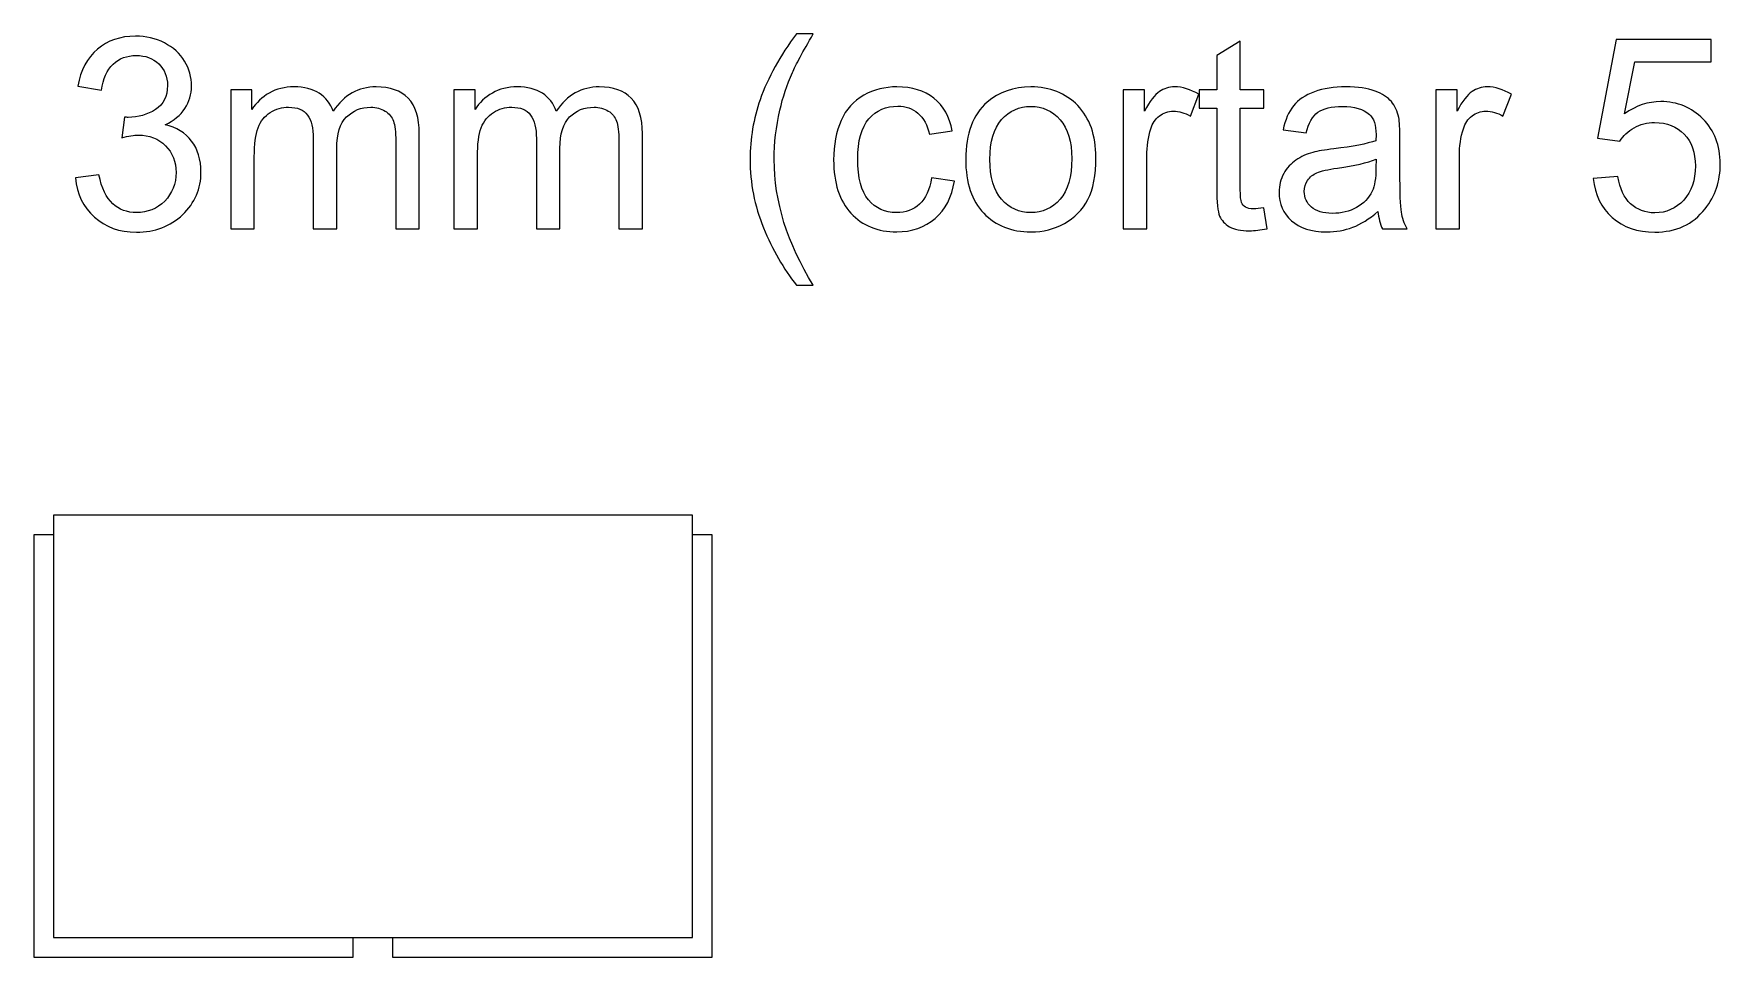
# Model space of a CAD drawing. Header units: millimetres. Extents: x -905 to 1142, y -1989 to -1170.
# Drawn here: x 291.8 to 719.4, y -1526.7 to -1292.7 of the extents above; entities that cross this region are included whole.
import ezdxf

# ---------------------------------------------------------------- set-up
doc = ezdxf.new("R2010")
doc.units = ezdxf.units.MM
doc.header["$MEASUREMENT"] = 0
doc.layers.add('Camada 1', color=7, linetype='Continuous')

msp = doc.modelspace()

# ---------------------------------------------------------------- linework, layer by layer
at = {"layer": 'Camada 1', "color": 250}
for points, knots in [([(302.3216, -1329.281), (302.3216, -1329.281), (308.2982, -1328.466), (308.2982, -1328.466), (308.2982, -1328.466), (308.9887, -1331.8618), (310.1432, -1334.3067), (311.7845, -1335.8009), (311.7845, -1335.8009), (313.4258, -1337.295), (315.4406, -1338.0421), (317.829, -1338.0421), (317.829, -1338.0421), (320.6588, -1338.0421), (323.0471, -1337.0686), (324.9714, -1335.1217), (324.9714, -1335.1217), (326.8957, -1333.1748), (327.8578, -1330.7638), (327.8578, -1327.8887), (327.8578, -1327.8887), (327.8578, -1325.1495), (326.9636, -1322.8856), (325.1638, -1321.0972), (325.1638, -1321.0972), (323.3754, -1319.3201), (321.1002, -1318.4259), (318.327, -1318.4259), (318.327, -1318.4259), (317.1951, -1318.4259), (315.7915, -1318.6522), (314.1049, -1319.0937), (314.1049, -1319.0937), (314.1049, -1319.0937), (314.7728, -1313.8642), (314.7728, -1313.8642), (314.7728, -1313.8642), (315.169, -1313.9095), (315.4972, -1313.9321), (315.7349, -1313.9321), (315.7349, -1313.9321), (318.2931, -1313.9321), (320.5795, -1313.2643), (322.6283, -1311.94), (322.6283, -1311.94), (324.6658, -1310.6156), (325.6845, -1308.5781), (325.6845, -1305.8276), (325.6845, -1305.8276), (325.6845, -1303.643), (324.9374, -1301.8319), (323.4546, -1300.3944), (323.4546, -1300.3944), (321.9718, -1298.9568), (320.0589, -1298.2437), (317.7158, -1298.2437), (317.7158, -1298.2437), (315.384, -1298.2437), (313.4484, -1298.9794), (311.8977, -1300.4509), (311.8977, -1300.4509), (310.347, -1301.9224), (309.3509, -1304.1297), (308.9094, -1307.0727), (308.9094, -1307.0727), (308.9094, -1307.0727), (302.9329, -1305.986), (302.9329, -1305.986), (302.9329, -1305.986), (303.6686, -1301.979), (305.3212, -1298.8663), (307.9133, -1296.659), (307.9133, -1296.659), (310.4941, -1294.4518), (313.7201, -1293.3538), (317.5686, -1293.3538), (317.5686, -1293.3538), (320.2173, -1293.3538), (322.6623, -1293.9198), (324.8922, -1295.063), (324.8922, -1295.063), (327.1334, -1296.1949), (328.8426, -1297.7457), (330.0198, -1299.7039), (330.0198, -1299.7039), (331.2083, -1301.6734), (331.7969, -1303.7562), (331.7969, -1305.9634), (331.7969, -1305.9634), (331.7969, -1308.0575), (331.2309, -1309.9591), (330.1103, -1311.6796), (330.1103, -1311.6796), (328.9784, -1313.4001), (327.3032, -1314.7698), (325.0959, -1315.7885), (325.0959, -1315.7885), (327.971, -1316.445), (330.2009, -1317.8259), (331.7969, -1319.92), (331.7969, -1319.92), (333.3816, -1322.0027), (334.1739, -1324.6288), (334.1739, -1327.7642), (334.1739, -1327.7642), (334.1739, -1332.0089), (332.6232, -1335.6198), (329.533, -1338.5741), (329.533, -1338.5741), (326.4316, -1341.5284), (322.5151, -1342.9999), (317.7837, -1342.9999), (317.7837, -1342.9999), (313.5163, -1342.9999), (309.9734, -1341.7208), (307.1549, -1339.174), (307.1549, -1339.174), (304.3251, -1336.6272), (302.7178, -1333.3333), (302.3216, -1329.281)], [0, 0, 0, 0, 0.03225806, 0.03225806, 0.03225806, 0.03225806, 0.06451613, 0.06451613, 0.06451613, 0.06451613, 0.09677419, 0.09677419, 0.09677419, 0.09677419, 0.12903226, 0.12903226, 0.12903226, 0.12903226, 0.16129032, 0.16129032, 0.16129032, 0.16129032, 0.19354839, 0.19354839, 0.19354839, 0.19354839, 0.22580645, 0.22580645, 0.22580645, 0.22580645, 0.25806452, 0.25806452, 0.25806452, 0.25806452, 0.29032258, 0.29032258, 0.29032258, 0.29032258, 0.32258065, 0.32258065, 0.32258065, 0.32258065, 0.35483871, 0.35483871, 0.35483871, 0.35483871, 0.38709677, 0.38709677, 0.38709677, 0.38709677, 0.41935484, 0.41935484, 0.41935484, 0.41935484, 0.4516129, 0.4516129, 0.4516129, 0.4516129, 0.48387097, 0.48387097, 0.48387097, 0.48387097, 0.51612903, 0.51612903, 0.51612903, 0.51612903, 0.5483871, 0.5483871, 0.5483871, 0.5483871, 0.58064516, 0.58064516, 0.58064516, 0.58064516, 0.61290323, 0.61290323, 0.61290323, 0.61290323, 0.64516129, 0.64516129, 0.64516129, 0.64516129, 0.67741935, 0.67741935, 0.67741935, 0.67741935, 0.70967742, 0.70967742, 0.70967742, 0.70967742, 0.74193548, 0.74193548, 0.74193548, 0.74193548, 0.77419355, 0.77419355, 0.77419355, 0.77419355, 0.80645161, 0.80645161, 0.80645161, 0.80645161, 0.83870968, 0.83870968, 0.83870968, 0.83870968, 0.87096774, 0.87096774, 0.87096774, 0.87096774, 0.90322581, 0.90322581, 0.90322581, 0.90322581, 0.93548387, 0.93548387, 0.93548387, 0.93548387, 1, 1, 1, 1]), ([(485.1495, -1356.4471), (481.8669, -1352.293), (479.0824, -1347.437), (476.8072, -1341.868), (476.8072, -1341.868), (474.5321, -1336.2989), (473.4001, -1330.5261), (473.4001, -1324.5609), (473.4001, -1324.5609), (473.4001, -1319.2974), (474.2491, -1314.2604), (475.947, -1309.4497), (475.947, -1309.4497), (477.9391, -1303.858), (481.0066, -1298.289), (485.1495, -1292.7426), (485.1495, -1292.7426), (485.1495, -1292.7426), (489.4281, -1292.7426), (489.4281, -1292.7426), (489.4281, -1292.7426), (486.7568, -1297.3382), (484.9797, -1300.6207), (484.1194, -1302.5903), (484.1194, -1302.5903), (482.7724, -1305.6351), (481.7084, -1308.8158), (480.9387, -1312.1324), (480.9387, -1312.1324), (479.9879, -1316.2639), (479.5125, -1320.418), (479.5125, -1324.5948), (479.5125, -1324.5948), (479.5125, -1335.2236), (482.8177, -1345.841), (489.4281, -1356.4471), (489.4281, -1356.4471), (489.4281, -1356.4471), (485.1495, -1356.4471), (485.1495, -1356.4471)], [0, 0, 0, 0, 0.09090909, 0.09090909, 0.09090909, 0.09090909, 0.18181818, 0.18181818, 0.18181818, 0.18181818, 0.27272727, 0.27272727, 0.27272727, 0.27272727, 0.36363636, 0.36363636, 0.36363636, 0.36363636, 0.45454545, 0.45454545, 0.45454545, 0.45454545, 0.54545455, 0.54545455, 0.54545455, 0.54545455, 0.63636364, 0.63636364, 0.63636364, 0.63636364, 0.72727273, 0.72727273, 0.72727273, 0.72727273, 0.81818182, 0.81818182, 0.81818182, 0.81818182, 1, 1, 1, 1]), ([(603.673, -1336.8535), (603.673, -1336.8535), (604.488, -1342.1283), (604.488, -1342.1283), (604.488, -1342.1283), (602.8128, -1342.4792), (601.3073, -1342.6603), (599.9943, -1342.6603), (599.9943, -1342.6603), (597.8323, -1342.6603), (596.1571, -1342.3207), (594.9572, -1341.6303), (594.9572, -1341.6303), (593.7687, -1340.9398), (592.9311, -1340.0456), (592.4444, -1338.925), (592.4444, -1338.925), (591.9576, -1337.8044), (591.7199, -1335.45), (591.7199, -1331.8618), (591.7199, -1331.8618), (591.7199, -1331.8618), (591.7199, -1311.5551), (591.7199, -1311.5551), (591.7199, -1311.5551), (591.7199, -1311.5551), (587.3054, -1311.5551), (587.3054, -1311.5551), (587.3054, -1311.5551), (587.3054, -1311.5551), (587.3054, -1306.9369), (587.3054, -1306.9369), (587.3054, -1306.9369), (587.3054, -1306.9369), (591.7199, -1306.9369), (591.7199, -1306.9369), (591.7199, -1306.9369), (591.7199, -1306.9369), (591.7199, -1298.2211), (591.7199, -1298.2211), (591.7199, -1298.2211), (591.7199, -1298.2211), (597.6965, -1294.6329), (597.6965, -1294.6329), (597.6965, -1294.6329), (597.6965, -1294.6329), (597.6965, -1306.9369), (597.6965, -1306.9369), (597.6965, -1306.9369), (597.6965, -1306.9369), (603.673, -1306.9369), (603.673, -1306.9369), (603.673, -1306.9369), (603.673, -1306.9369), (603.673, -1311.5551), (603.673, -1311.5551), (603.673, -1311.5551), (603.673, -1311.5551), (597.6965, -1311.5551), (597.6965, -1311.5551), (597.6965, -1311.5551), (597.6965, -1311.5551), (597.6965, -1332.2014), (597.6965, -1332.2014), (597.6965, -1332.2014), (597.6965, -1333.9106), (597.7984, -1335.0085), (598.0134, -1335.4952), (598.0134, -1335.4952), (598.2172, -1335.982), (598.5567, -1336.3668), (599.0322, -1336.6611), (599.0322, -1336.6611), (599.5076, -1336.9441), (600.1867, -1337.0913), (601.0696, -1337.0913), (601.0696, -1337.0913), (601.7261, -1337.0913), (602.5977, -1337.012), (603.673, -1336.8535)], [0, 0, 0, 0, 0.04761905, 0.04761905, 0.04761905, 0.04761905, 0.0952381, 0.0952381, 0.0952381, 0.0952381, 0.14285714, 0.14285714, 0.14285714, 0.14285714, 0.19047619, 0.19047619, 0.19047619, 0.19047619, 0.23809524, 0.23809524, 0.23809524, 0.23809524, 0.28571429, 0.28571429, 0.28571429, 0.28571429, 0.33333333, 0.33333333, 0.33333333, 0.33333333, 0.38095238, 0.38095238, 0.38095238, 0.38095238, 0.42857143, 0.42857143, 0.42857143, 0.42857143, 0.47619048, 0.47619048, 0.47619048, 0.47619048, 0.52380952, 0.52380952, 0.52380952, 0.52380952, 0.57142857, 0.57142857, 0.57142857, 0.57142857, 0.61904762, 0.61904762, 0.61904762, 0.61904762, 0.66666667, 0.66666667, 0.66666667, 0.66666667, 0.71428571, 0.71428571, 0.71428571, 0.71428571, 0.76190476, 0.76190476, 0.76190476, 0.76190476, 0.80952381, 0.80952381, 0.80952381, 0.80952381, 0.85714286, 0.85714286, 0.85714286, 0.85714286, 0.9047619, 0.9047619, 0.9047619, 0.9047619, 1, 1, 1, 1]), ([(687.1974, -1329.4168), (687.1974, -1329.4168), (693.4457, -1328.9414), (693.4457, -1328.9414), (693.4457, -1328.9414), (693.9097, -1331.9863), (694.9851, -1334.2728), (696.6603, -1335.8122), (696.6603, -1335.8122), (698.3356, -1337.3403), (700.3843, -1338.11), (702.7953, -1338.11), (702.7953, -1338.11), (705.7044, -1338.11), (708.138, -1337.0233), (710.1189, -1334.8614), (710.1189, -1334.8614), (712.0884, -1332.6881), (713.0732, -1329.813), (713.0732, -1326.2361), (713.0732, -1326.2361), (713.0732, -1322.829), (712.1337, -1320.1464), (710.2434, -1318.1768), (710.2434, -1318.1768), (708.3531, -1316.2073), (705.8515, -1315.2225), (702.7387, -1315.2225), (702.7387, -1315.2225), (700.8031, -1315.2225), (699.0713, -1315.664), (697.5319, -1316.5469), (697.5319, -1316.5469), (696.0038, -1317.4298), (694.804, -1318.573), (693.9211, -1319.9766), (693.9211, -1319.9766), (693.9211, -1319.9766), (688.2841, -1319.1616), (688.2841, -1319.1616), (688.2841, -1319.1616), (688.2841, -1319.1616), (692.9702, -1294.1688), (692.9702, -1294.1688), (692.9702, -1294.1688), (692.9702, -1294.1688), (717.0802, -1294.1688), (717.0802, -1294.1688), (717.0802, -1294.1688), (717.0802, -1294.1688), (717.0802, -1299.8737), (717.0802, -1299.8737), (717.0802, -1299.8737), (717.0802, -1299.8737), (697.7356, -1299.8737), (697.7356, -1299.8737), (697.7356, -1299.8737), (697.7356, -1299.8737), (695.1435, -1312.9926), (695.1435, -1312.9926), (695.1435, -1312.9926), (698.0526, -1310.9439), (701.1088, -1309.9251), (704.3008, -1309.9251), (704.3008, -1309.9251), (708.5342, -1309.9251), (712.111, -1311.3966), (715.0201, -1314.3396), (715.0201, -1314.3396), (717.9291, -1317.2826), (719.3893, -1321.0632), (719.3893, -1325.6815), (719.3893, -1325.6815), (719.3893, -1330.0847), (718.1102, -1333.8879), (715.5521, -1337.0913), (715.5521, -1337.0913), (712.4393, -1341.0303), (708.1833, -1342.9999), (702.7953, -1342.9999), (702.7953, -1342.9999), (698.3808, -1342.9999), (694.7813, -1341.7548), (691.9855, -1339.2759), (691.9855, -1339.2759), (689.1896, -1336.797), (687.5936, -1333.5144), (687.1974, -1329.4168)], [0, 0, 0, 0, 0.04347826, 0.04347826, 0.04347826, 0.04347826, 0.08695652, 0.08695652, 0.08695652, 0.08695652, 0.13043478, 0.13043478, 0.13043478, 0.13043478, 0.17391304, 0.17391304, 0.17391304, 0.17391304, 0.2173913, 0.2173913, 0.2173913, 0.2173913, 0.26086957, 0.26086957, 0.26086957, 0.26086957, 0.30434783, 0.30434783, 0.30434783, 0.30434783, 0.34782609, 0.34782609, 0.34782609, 0.34782609, 0.39130435, 0.39130435, 0.39130435, 0.39130435, 0.43478261, 0.43478261, 0.43478261, 0.43478261, 0.47826087, 0.47826087, 0.47826087, 0.47826087, 0.52173913, 0.52173913, 0.52173913, 0.52173913, 0.56521739, 0.56521739, 0.56521739, 0.56521739, 0.60869565, 0.60869565, 0.60869565, 0.60869565, 0.65217391, 0.65217391, 0.65217391, 0.65217391, 0.69565217, 0.69565217, 0.69565217, 0.69565217, 0.73913043, 0.73913043, 0.73913043, 0.73913043, 0.7826087, 0.7826087, 0.7826087, 0.7826087, 0.82608696, 0.82608696, 0.82608696, 0.82608696, 0.86956522, 0.86956522, 0.86956522, 0.86956522, 0.91304348, 0.91304348, 0.91304348, 0.91304348, 1, 1, 1, 1]), ([(341.7238, -1342.1849), (341.7238, -1342.1849), (341.7238, -1306.9369), (341.7238, -1306.9369), (341.7238, -1306.9369), (341.7238, -1306.9369), (347.0891, -1306.9369), (347.0891, -1306.9369), (347.0891, -1306.9369), (347.0891, -1306.9369), (347.0891, -1311.9173), (347.0891, -1311.9173), (347.0891, -1311.9173), (348.1871, -1310.1968), (349.6586, -1308.8045), (351.4923, -1307.7632), (351.4923, -1307.7632), (353.326, -1306.7105), (355.4087, -1306.1898), (357.7518, -1306.1898), (357.7518, -1306.1898), (360.3552, -1306.1898), (362.4946, -1306.7331), (364.1585, -1307.8084), (364.1585, -1307.8084), (365.8224, -1308.8951), (366.9996, -1310.4005), (367.6788, -1312.3474), (367.6788, -1312.3474), (370.4859, -1308.2386), (374.1194, -1306.1898), (378.6018, -1306.1898), (378.6018, -1306.1898), (382.1108, -1306.1898), (384.8161, -1307.1519), (386.6951, -1309.0875), (386.6951, -1309.0875), (388.5854, -1311.0231), (389.5362, -1314), (389.5362, -1318.0184), (389.5362, -1318.0184), (389.5362, -1318.0184), (389.5362, -1342.1849), (389.5362, -1342.1849), (389.5362, -1342.1849), (389.5362, -1342.1849), (383.5596, -1342.1849), (383.5596, -1342.1849), (383.5596, -1342.1849), (383.5596, -1342.1849), (383.5596, -1319.9992), (383.5596, -1319.9992), (383.5596, -1319.9992), (383.5596, -1317.6222), (383.3559, -1315.9017), (382.971, -1314.849), (382.971, -1314.849), (382.5862, -1313.7963), (381.8844, -1312.9587), (380.8543, -1312.3135), (380.8543, -1312.3135), (379.8356, -1311.6683), (378.6358, -1311.3514), (377.2662, -1311.3514), (377.2662, -1311.3514), (374.7759, -1311.3514), (372.7158, -1312.1777), (371.0745, -1313.8189), (371.0745, -1313.8189), (369.4333, -1315.4715), (368.6183, -1318.1089), (368.6183, -1321.7311), (368.6183, -1321.7311), (368.6183, -1321.7311), (368.6183, -1342.1849), (368.6183, -1342.1849), (368.6183, -1342.1849), (368.6183, -1342.1849), (362.6417, -1342.1849), (362.6417, -1342.1849), (362.6417, -1342.1849), (362.6417, -1342.1849), (362.6417, -1319.3088), (362.6417, -1319.3088), (362.6417, -1319.3088), (362.6417, -1316.6601), (362.155, -1314.6679), (361.1815, -1313.3435), (361.1815, -1313.3435), (360.2081, -1312.0192), (358.6121, -1311.3514), (356.4048, -1311.3514), (356.4048, -1311.3514), (354.7296, -1311.3514), (353.1789, -1311.7928), (351.7526, -1312.6757), (351.7526, -1312.6757), (350.3264, -1313.5586), (349.2964, -1314.849), (348.6512, -1316.5582), (348.6512, -1316.5582), (348.0173, -1318.2561), (347.7004, -1320.7123), (347.7004, -1323.9157), (347.7004, -1323.9157), (347.7004, -1323.9157), (347.7004, -1342.1849), (347.7004, -1342.1849), (347.7004, -1342.1849), (347.7004, -1342.1849), (341.7238, -1342.1849), (341.7238, -1342.1849)], [0, 0, 0, 0, 0.03448276, 0.03448276, 0.03448276, 0.03448276, 0.06896552, 0.06896552, 0.06896552, 0.06896552, 0.10344828, 0.10344828, 0.10344828, 0.10344828, 0.13793103, 0.13793103, 0.13793103, 0.13793103, 0.17241379, 0.17241379, 0.17241379, 0.17241379, 0.20689655, 0.20689655, 0.20689655, 0.20689655, 0.24137931, 0.24137931, 0.24137931, 0.24137931, 0.27586207, 0.27586207, 0.27586207, 0.27586207, 0.31034483, 0.31034483, 0.31034483, 0.31034483, 0.34482759, 0.34482759, 0.34482759, 0.34482759, 0.37931034, 0.37931034, 0.37931034, 0.37931034, 0.4137931, 0.4137931, 0.4137931, 0.4137931, 0.44827586, 0.44827586, 0.44827586, 0.44827586, 0.48275862, 0.48275862, 0.48275862, 0.48275862, 0.51724138, 0.51724138, 0.51724138, 0.51724138, 0.55172414, 0.55172414, 0.55172414, 0.55172414, 0.5862069, 0.5862069, 0.5862069, 0.5862069, 0.62068966, 0.62068966, 0.62068966, 0.62068966, 0.65517241, 0.65517241, 0.65517241, 0.65517241, 0.68965517, 0.68965517, 0.68965517, 0.68965517, 0.72413793, 0.72413793, 0.72413793, 0.72413793, 0.75862069, 0.75862069, 0.75862069, 0.75862069, 0.79310345, 0.79310345, 0.79310345, 0.79310345, 0.82758621, 0.82758621, 0.82758621, 0.82758621, 0.86206897, 0.86206897, 0.86206897, 0.86206897, 0.89655172, 0.89655172, 0.89655172, 0.89655172, 0.93103448, 0.93103448, 0.93103448, 0.93103448, 1, 1, 1, 1]), ([(398.2972, -1342.1849), (398.2972, -1342.1849), (398.2972, -1306.9369), (398.2972, -1306.9369), (398.2972, -1306.9369), (398.2972, -1306.9369), (403.6625, -1306.9369), (403.6625, -1306.9369), (403.6625, -1306.9369), (403.6625, -1306.9369), (403.6625, -1311.9173), (403.6625, -1311.9173), (403.6625, -1311.9173), (404.7605, -1310.1968), (406.232, -1308.8045), (408.0657, -1307.7632), (408.0657, -1307.7632), (409.8994, -1306.7105), (411.9821, -1306.1898), (414.3252, -1306.1898), (414.3252, -1306.1898), (416.9286, -1306.1898), (419.068, -1306.7331), (420.7319, -1307.8084), (420.7319, -1307.8084), (422.3958, -1308.8951), (423.573, -1310.4005), (424.2522, -1312.3474), (424.2522, -1312.3474), (427.0593, -1308.2386), (430.6928, -1306.1898), (435.1752, -1306.1898), (435.1752, -1306.1898), (438.6842, -1306.1898), (441.3895, -1307.1519), (443.2685, -1309.0875), (443.2685, -1309.0875), (445.1588, -1311.0231), (446.1096, -1314), (446.1096, -1318.0184), (446.1096, -1318.0184), (446.1096, -1318.0184), (446.1096, -1342.1849), (446.1096, -1342.1849), (446.1096, -1342.1849), (446.1096, -1342.1849), (440.133, -1342.1849), (440.133, -1342.1849), (440.133, -1342.1849), (440.133, -1342.1849), (440.133, -1319.9992), (440.133, -1319.9992), (440.133, -1319.9992), (440.133, -1317.6222), (439.9293, -1315.9017), (439.5444, -1314.849), (439.5444, -1314.849), (439.1596, -1313.7963), (438.4578, -1312.9587), (437.4277, -1312.3135), (437.4277, -1312.3135), (436.409, -1311.6683), (435.2092, -1311.3514), (433.8396, -1311.3514), (433.8396, -1311.3514), (431.3493, -1311.3514), (429.2892, -1312.1777), (427.6479, -1313.8189), (427.6479, -1313.8189), (426.0067, -1315.4715), (425.1917, -1318.1089), (425.1917, -1321.7311), (425.1917, -1321.7311), (425.1917, -1321.7311), (425.1917, -1342.1849), (425.1917, -1342.1849), (425.1917, -1342.1849), (425.1917, -1342.1849), (419.2151, -1342.1849), (419.2151, -1342.1849), (419.2151, -1342.1849), (419.2151, -1342.1849), (419.2151, -1319.3088), (419.2151, -1319.3088), (419.2151, -1319.3088), (419.2151, -1316.6601), (418.7284, -1314.6679), (417.7549, -1313.3435), (417.7549, -1313.3435), (416.7815, -1312.0192), (415.1855, -1311.3514), (412.9782, -1311.3514), (412.9782, -1311.3514), (411.303, -1311.3514), (409.7523, -1311.7928), (408.326, -1312.6757), (408.326, -1312.6757), (406.8998, -1313.5586), (405.8698, -1314.849), (405.2246, -1316.5582), (405.2246, -1316.5582), (404.5907, -1318.2561), (404.2738, -1320.7123), (404.2738, -1323.9157), (404.2738, -1323.9157), (404.2738, -1323.9157), (404.2738, -1342.1849), (404.2738, -1342.1849), (404.2738, -1342.1849), (404.2738, -1342.1849), (398.2972, -1342.1849), (398.2972, -1342.1849)], [0, 0, 0, 0, 0.03448276, 0.03448276, 0.03448276, 0.03448276, 0.06896552, 0.06896552, 0.06896552, 0.06896552, 0.10344828, 0.10344828, 0.10344828, 0.10344828, 0.13793103, 0.13793103, 0.13793103, 0.13793103, 0.17241379, 0.17241379, 0.17241379, 0.17241379, 0.20689655, 0.20689655, 0.20689655, 0.20689655, 0.24137931, 0.24137931, 0.24137931, 0.24137931, 0.27586207, 0.27586207, 0.27586207, 0.27586207, 0.31034483, 0.31034483, 0.31034483, 0.31034483, 0.34482759, 0.34482759, 0.34482759, 0.34482759, 0.37931034, 0.37931034, 0.37931034, 0.37931034, 0.4137931, 0.4137931, 0.4137931, 0.4137931, 0.44827586, 0.44827586, 0.44827586, 0.44827586, 0.48275862, 0.48275862, 0.48275862, 0.48275862, 0.51724138, 0.51724138, 0.51724138, 0.51724138, 0.55172414, 0.55172414, 0.55172414, 0.55172414, 0.5862069, 0.5862069, 0.5862069, 0.5862069, 0.62068966, 0.62068966, 0.62068966, 0.62068966, 0.65517241, 0.65517241, 0.65517241, 0.65517241, 0.68965517, 0.68965517, 0.68965517, 0.68965517, 0.72413793, 0.72413793, 0.72413793, 0.72413793, 0.75862069, 0.75862069, 0.75862069, 0.75862069, 0.79310345, 0.79310345, 0.79310345, 0.79310345, 0.82758621, 0.82758621, 0.82758621, 0.82758621, 0.86206897, 0.86206897, 0.86206897, 0.86206897, 0.89655172, 0.89655172, 0.89655172, 0.89655172, 0.93103448, 0.93103448, 0.93103448, 0.93103448, 1, 1, 1, 1]), ([(519.3788, -1329.281), (519.3788, -1329.281), (525.2195, -1330.096), (525.2195, -1330.096), (525.2195, -1330.096), (524.5743, -1334.1143), (522.9444, -1337.2497), (520.307, -1339.5249), (520.307, -1339.5249), (517.6696, -1341.8), (514.421, -1342.932), (510.5838, -1342.932), (510.5838, -1342.932), (505.7731, -1342.932), (501.9019, -1341.3586), (498.9816, -1338.2119), (498.9816, -1338.2119), (496.0499, -1335.0651), (494.5897, -1330.5601), (494.5897, -1324.6967), (494.5897, -1324.6967), (494.5897, -1320.8935), (495.2236, -1317.5769), (496.48, -1314.7245), (496.48, -1314.7245), (497.7365, -1311.8834), (499.6494, -1309.744), (502.2302, -1308.3291), (502.2302, -1308.3291), (504.7996, -1306.9029), (507.5955, -1306.1898), (510.629, -1306.1898), (510.629, -1306.1898), (514.4436, -1306.1898), (517.579, -1307.1519), (520.0014, -1309.0875), (520.0014, -1309.0875), (522.435, -1311.0231), (523.997, -1313.7737), (524.6762, -1317.3279), (524.6762, -1317.3279), (524.6762, -1317.3279), (518.9034, -1318.2108), (518.9034, -1318.2108), (518.9034, -1318.2108), (518.3487, -1315.8451), (517.3753, -1314.068), (515.9604, -1312.8681), (515.9604, -1312.8681), (514.5568, -1311.6796), (512.8589, -1311.0797), (510.8667, -1311.0797), (510.8667, -1311.0797), (507.8558, -1311.0797), (505.4109, -1312.155), (503.5206, -1314.3057), (503.5206, -1314.3057), (501.6416, -1316.4676), (500.7021, -1319.8634), (500.7021, -1324.5269), (500.7021, -1324.5269), (500.7021, -1329.2584), (501.6076, -1332.6881), (503.4187, -1334.8274), (503.4187, -1334.8274), (505.2411, -1336.9667), (507.6068, -1338.0421), (510.5159, -1338.0421), (510.5159, -1338.0421), (512.8702, -1338.0421), (514.8285, -1337.329), (516.3905, -1335.8914), (516.3905, -1335.8914), (517.9639, -1334.4652), (518.96, -1332.2579), (519.3788, -1329.281)], [0, 0, 0, 0, 0.05, 0.05, 0.05, 0.05, 0.1, 0.1, 0.1, 0.1, 0.15, 0.15, 0.15, 0.15, 0.2, 0.2, 0.2, 0.2, 0.25, 0.25, 0.25, 0.25, 0.3, 0.3, 0.3, 0.3, 0.35, 0.35, 0.35, 0.35, 0.4, 0.4, 0.4, 0.4, 0.45, 0.45, 0.45, 0.45, 0.5, 0.5, 0.5, 0.5, 0.55, 0.55, 0.55, 0.55, 0.6, 0.6, 0.6, 0.6, 0.65, 0.65, 0.65, 0.65, 0.7, 0.7, 0.7, 0.7, 0.75, 0.75, 0.75, 0.75, 0.8, 0.8, 0.8, 0.8, 0.85, 0.85, 0.85, 0.85, 0.9, 0.9, 0.9, 0.9, 1, 1, 1, 1]), ([(528.072, -1324.5609), (528.072, -1318.0523), (529.8831, -1313.2303), (533.5165, -1310.0949), (533.5165, -1310.0949), (536.5388, -1307.4915), (540.2402, -1306.1898), (544.5981, -1306.1898), (544.5981, -1306.1898), (549.4314, -1306.1898), (553.3931, -1307.7745), (556.4719, -1310.9439), (556.4719, -1310.9439), (559.5394, -1314.1019), (561.0788, -1318.4825), (561.0788, -1324.0628), (561.0788, -1324.0628), (561.0788, -1328.5905), (560.3997, -1332.1448), (559.0414, -1334.7369), (559.0414, -1334.7369), (557.6831, -1337.329), (555.7022, -1339.3438), (553.0988, -1340.7813), (553.0988, -1340.7813), (550.5067, -1342.2189), (547.6656, -1342.932), (544.5981, -1342.932), (544.5981, -1342.932), (539.6629, -1342.932), (535.6785, -1341.3586), (532.6336, -1338.2005), (532.6336, -1338.2005), (529.5888, -1335.0425), (528.072, -1330.4921), (528.072, -1324.5609)], [0, 0, 0, 0, 0.1, 0.1, 0.1, 0.1, 0.2, 0.2, 0.2, 0.2, 0.3, 0.3, 0.3, 0.3, 0.4, 0.4, 0.4, 0.4, 0.5, 0.5, 0.5, 0.5, 0.6, 0.6, 0.6, 0.6, 0.7, 0.7, 0.7, 0.7, 0.8, 0.8, 0.8, 0.8, 1, 1, 1, 1]), ([(568.0175, -1342.1849), (568.0175, -1342.1849), (568.0175, -1306.9369), (568.0175, -1306.9369), (568.0175, -1306.9369), (568.0175, -1306.9369), (573.3828, -1306.9369), (573.3828, -1306.9369), (573.3828, -1306.9369), (573.3828, -1306.9369), (573.3828, -1312.3361), (573.3828, -1312.3361), (573.3828, -1312.3361), (574.7524, -1309.8346), (576.0202, -1308.182), (577.1861, -1307.3896), (577.1861, -1307.3896), (578.3519, -1306.586), (579.631, -1306.1898), (581.0233, -1306.1898), (581.0233, -1306.1898), (583.0381, -1306.1898), (585.0869, -1306.8237), (587.1696, -1308.0801), (587.1696, -1308.0801), (587.1696, -1308.0801), (585.0416, -1313.5926), (585.0416, -1313.5926), (585.0416, -1313.5926), (583.5927, -1312.7776), (582.1439, -1312.3701), (580.695, -1312.3701), (580.695, -1312.3701), (579.3933, -1312.3701), (578.2274, -1312.7663), (577.1974, -1313.5473), (577.1974, -1313.5473), (576.1673, -1314.3283), (575.4316, -1315.415), (574.9901, -1316.8072), (574.9901, -1316.8072), (574.3223, -1318.9239), (573.994, -1321.2443), (573.994, -1323.7685), (573.994, -1323.7685), (573.994, -1323.7685), (573.994, -1342.1849), (573.994, -1342.1849), (573.994, -1342.1849), (573.994, -1342.1849), (568.0175, -1342.1849), (568.0175, -1342.1849)], [0, 0, 0, 0, 0.07142857, 0.07142857, 0.07142857, 0.07142857, 0.14285714, 0.14285714, 0.14285714, 0.14285714, 0.21428571, 0.21428571, 0.21428571, 0.21428571, 0.28571429, 0.28571429, 0.28571429, 0.28571429, 0.35714286, 0.35714286, 0.35714286, 0.35714286, 0.42857143, 0.42857143, 0.42857143, 0.42857143, 0.5, 0.5, 0.5, 0.5, 0.57142857, 0.57142857, 0.57142857, 0.57142857, 0.64285714, 0.64285714, 0.64285714, 0.64285714, 0.71428571, 0.71428571, 0.71428571, 0.71428571, 0.78571429, 0.78571429, 0.78571429, 0.78571429, 0.85714286, 0.85714286, 0.85714286, 0.85714286, 1, 1, 1, 1]), ([(632.5936, -1337.7704), (630.375, -1339.6607), (628.2357, -1340.9851), (626.1869, -1341.7661), (626.1869, -1341.7661), (624.1381, -1342.5471), (621.9422, -1342.932), (619.5878, -1342.932), (619.5878, -1342.932), (615.7166, -1342.932), (612.7397, -1341.9925), (610.657, -1340.1022), (610.657, -1340.1022), (608.5742, -1338.2232), (607.5329, -1335.8122), (607.5329, -1332.8805), (607.5329, -1332.8805), (607.5329, -1331.16), (607.929, -1329.5866), (608.71, -1328.1604), (608.71, -1328.1604), (609.5024, -1326.7342), (610.5324, -1325.6022), (611.8002, -1324.742), (611.8002, -1324.742), (613.0793, -1323.8817), (614.5055, -1323.2252), (616.1015, -1322.7838), (616.1015, -1322.7838), (617.2787, -1322.4781), (619.0558, -1322.1838), (621.4215, -1321.8895), (621.4215, -1321.8895), (626.2435, -1321.3236), (629.8091, -1320.6331), (632.0842, -1319.8408), (632.0842, -1319.8408), (632.1069, -1319.0258), (632.1182, -1318.5051), (632.1182, -1318.29), (632.1182, -1318.29), (632.1182, -1315.8677), (631.5522, -1314.1585), (630.4203, -1313.1624), (630.4203, -1313.1624), (628.8922, -1311.8154), (626.6171, -1311.1476), (623.6061, -1311.1476), (623.6061, -1311.1476), (620.7877, -1311.1476), (618.7049, -1311.6457), (617.3693, -1312.6304), (617.3693, -1312.6304), (616.0223, -1313.6152), (615.0375, -1315.3584), (614.3923, -1317.8712), (614.3923, -1317.8712), (614.3923, -1317.8712), (608.5516, -1317.0562), (608.5516, -1317.0562), (608.5516, -1317.0562), (609.0836, -1314.5547), (609.9552, -1312.5286), (611.1776, -1310.9891), (611.1776, -1310.9891), (612.4001, -1309.4497), (614.1659, -1308.2725), (616.475, -1307.4349), (616.475, -1307.4349), (618.7728, -1306.6086), (621.4555, -1306.1898), (624.489, -1306.1898), (624.489, -1306.1898), (627.4999, -1306.1898), (629.9562, -1306.5407), (631.8465, -1307.2538), (631.8465, -1307.2538), (633.7255, -1307.9669), (635.1178, -1308.8498), (636.0007, -1309.9251), (636.0007, -1309.9251), (636.8836, -1311.0005), (637.5061, -1312.3588), (637.8684, -1314), (637.8684, -1314), (638.0608, -1315.0188), (638.1627, -1316.8525), (638.1627, -1319.4899), (638.1627, -1319.4899), (638.1627, -1319.4899), (638.1627, -1327.4133), (638.1627, -1327.4133), (638.1627, -1327.4133), (638.1627, -1332.9484), (638.2872, -1336.4461), (638.5362, -1337.9289), (638.5362, -1337.9289), (638.7739, -1339.4117), (639.2719, -1340.8266), (639.9964, -1342.1849), (639.9964, -1342.1849), (639.9964, -1342.1849), (633.7482, -1342.1849), (633.7482, -1342.1849), (633.7482, -1342.1849), (633.1482, -1340.9285), (632.7634, -1339.457), (632.5936, -1337.7704)], [0, 0, 0, 0, 0.03571429, 0.03571429, 0.03571429, 0.03571429, 0.07142857, 0.07142857, 0.07142857, 0.07142857, 0.10714286, 0.10714286, 0.10714286, 0.10714286, 0.14285714, 0.14285714, 0.14285714, 0.14285714, 0.17857143, 0.17857143, 0.17857143, 0.17857143, 0.21428571, 0.21428571, 0.21428571, 0.21428571, 0.25, 0.25, 0.25, 0.25, 0.28571429, 0.28571429, 0.28571429, 0.28571429, 0.32142857, 0.32142857, 0.32142857, 0.32142857, 0.35714286, 0.35714286, 0.35714286, 0.35714286, 0.39285714, 0.39285714, 0.39285714, 0.39285714, 0.42857143, 0.42857143, 0.42857143, 0.42857143, 0.46428571, 0.46428571, 0.46428571, 0.46428571, 0.5, 0.5, 0.5, 0.5, 0.53571429, 0.53571429, 0.53571429, 0.53571429, 0.57142857, 0.57142857, 0.57142857, 0.57142857, 0.60714286, 0.60714286, 0.60714286, 0.60714286, 0.64285714, 0.64285714, 0.64285714, 0.64285714, 0.67857143, 0.67857143, 0.67857143, 0.67857143, 0.71428571, 0.71428571, 0.71428571, 0.71428571, 0.75, 0.75, 0.75, 0.75, 0.78571429, 0.78571429, 0.78571429, 0.78571429, 0.82142857, 0.82142857, 0.82142857, 0.82142857, 0.85714286, 0.85714286, 0.85714286, 0.85714286, 0.89285714, 0.89285714, 0.89285714, 0.89285714, 0.92857143, 0.92857143, 0.92857143, 0.92857143, 1, 1, 1, 1]), ([(647.2746, -1342.1849), (647.2746, -1342.1849), (647.2746, -1306.9369), (647.2746, -1306.9369), (647.2746, -1306.9369), (647.2746, -1306.9369), (652.6399, -1306.9369), (652.6399, -1306.9369), (652.6399, -1306.9369), (652.6399, -1306.9369), (652.6399, -1312.3361), (652.6399, -1312.3361), (652.6399, -1312.3361), (654.0095, -1309.8346), (655.2773, -1308.182), (656.4432, -1307.3896), (656.4432, -1307.3896), (657.609, -1306.586), (658.8881, -1306.1898), (660.2804, -1306.1898), (660.2804, -1306.1898), (662.2952, -1306.1898), (664.344, -1306.8237), (666.4267, -1308.0801), (666.4267, -1308.0801), (666.4267, -1308.0801), (664.2987, -1313.5926), (664.2987, -1313.5926), (664.2987, -1313.5926), (662.8498, -1312.7776), (661.401, -1312.3701), (659.9521, -1312.3701), (659.9521, -1312.3701), (658.6504, -1312.3701), (657.4845, -1312.7663), (656.4545, -1313.5473), (656.4545, -1313.5473), (655.4244, -1314.3283), (654.6887, -1315.415), (654.2472, -1316.8072), (654.2472, -1316.8072), (653.5794, -1318.9239), (653.2511, -1321.2443), (653.2511, -1323.7685), (653.2511, -1323.7685), (653.2511, -1323.7685), (653.2511, -1342.1849), (653.2511, -1342.1849), (653.2511, -1342.1849), (653.2511, -1342.1849), (647.2746, -1342.1849), (647.2746, -1342.1849)], [0, 0, 0, 0, 0.07142857, 0.07142857, 0.07142857, 0.07142857, 0.14285714, 0.14285714, 0.14285714, 0.14285714, 0.21428571, 0.21428571, 0.21428571, 0.21428571, 0.28571429, 0.28571429, 0.28571429, 0.28571429, 0.35714286, 0.35714286, 0.35714286, 0.35714286, 0.42857143, 0.42857143, 0.42857143, 0.42857143, 0.5, 0.5, 0.5, 0.5, 0.57142857, 0.57142857, 0.57142857, 0.57142857, 0.64285714, 0.64285714, 0.64285714, 0.64285714, 0.71428571, 0.71428571, 0.71428571, 0.71428571, 0.78571429, 0.78571429, 0.78571429, 0.78571429, 0.85714286, 0.85714286, 0.85714286, 0.85714286, 1, 1, 1, 1]), ([(534.1844, -1324.5722), (534.1844, -1329.0772), (535.1692, -1332.4504), (537.1387, -1334.6803), (537.1387, -1334.6803), (539.1196, -1336.9215), (541.5985, -1338.0421), (544.5981, -1338.0421), (544.5981, -1338.0421), (547.5637, -1338.0421), (550.0313, -1336.9215), (552.0121, -1334.6689), (552.0121, -1334.6689), (553.9817, -1332.4164), (554.9665, -1328.9867), (554.9665, -1324.3798), (554.9665, -1324.3798), (554.9665, -1320.0332), (553.9704, -1316.7393), (551.9895, -1314.5094), (551.9895, -1314.5094), (550.0086, -1312.2682), (547.5411, -1311.1476), (544.5981, -1311.1476), (544.5981, -1311.1476), (541.5985, -1311.1476), (539.1196, -1312.2569), (537.1387, -1314.4868), (537.1387, -1314.4868), (535.1692, -1316.7167), (534.1844, -1320.0785), (534.1844, -1324.5722)], [0, 0, 0, 0, 0.11111111, 0.11111111, 0.11111111, 0.11111111, 0.22222222, 0.22222222, 0.22222222, 0.22222222, 0.33333333, 0.33333333, 0.33333333, 0.33333333, 0.44444444, 0.44444444, 0.44444444, 0.44444444, 0.55555556, 0.55555556, 0.55555556, 0.55555556, 0.66666667, 0.66666667, 0.66666667, 0.66666667, 0.77777778, 0.77777778, 0.77777778, 0.77777778, 1, 1, 1, 1]), ([(632.1182, -1324.5269), (629.9449, -1325.4098), (626.685, -1326.1569), (622.3384, -1326.7681), (622.3384, -1326.7681), (619.8708, -1327.119), (618.1276, -1327.5152), (617.1089, -1327.9566), (617.1089, -1327.9566), (616.0902, -1328.3981), (615.3092, -1329.0433), (614.7545, -1329.8809), (614.7545, -1329.8809), (614.1999, -1330.7299), (613.9169, -1331.6693), (613.9169, -1332.7107), (613.9169, -1332.7107), (613.9169, -1334.2841), (614.5168, -1335.6084), (615.728, -1336.6611), (615.728, -1336.6611), (616.9391, -1337.7138), (618.7049, -1338.2458), (621.0254, -1338.2458), (621.0254, -1338.2458), (623.3232, -1338.2458), (625.3719, -1337.7478), (627.1717, -1336.7404), (627.1717, -1336.7404), (628.9601, -1335.7443), (630.2845, -1334.3746), (631.1221, -1332.6428), (631.1221, -1332.6428), (631.7673, -1331.2958), (632.0842, -1329.315), (632.0842, -1326.7002), (632.0842, -1326.7002), (632.0842, -1326.7002), (632.1182, -1324.5269), (632.1182, -1324.5269)], [0, 0, 0, 0, 0.09090909, 0.09090909, 0.09090909, 0.09090909, 0.18181818, 0.18181818, 0.18181818, 0.18181818, 0.27272727, 0.27272727, 0.27272727, 0.27272727, 0.36363636, 0.36363636, 0.36363636, 0.36363636, 0.45454545, 0.45454545, 0.45454545, 0.45454545, 0.54545455, 0.54545455, 0.54545455, 0.54545455, 0.63636364, 0.63636364, 0.63636364, 0.63636364, 0.72727273, 0.72727273, 0.72727273, 0.72727273, 0.81818182, 0.81818182, 0.81818182, 0.81818182, 1, 1, 1, 1])]:
    msp.add_open_spline(points, degree=3, knots=knots, dxfattribs=at)
at = {"layer": 'Camada 1', "color": 250, "lineweight": 18}
for points, knots in [([(458.7684, -1414.7), (458.7684, -1414.7), (458.7684, -1419.7), (458.7684, -1419.7), (458.7684, -1419.7), (458.7684, -1419.7), (463.7684, -1419.7), (463.7684, -1419.7), (463.7684, -1419.7), (463.7684, -1419.7), (463.7684, -1521.7), (463.7684, -1521.7), (463.7684, -1521.7), (463.7684, -1521.7), (463.7684, -1526.7), (463.7684, -1526.7), (463.7684, -1526.7), (463.7684, -1526.7), (382.7684, -1526.7), (382.7684, -1526.7), (382.7684, -1526.7), (382.7684, -1526.7), (382.7684, -1521.7), (382.7684, -1521.7), (382.7684, -1521.7), (382.7684, -1521.7), (372.7684, -1521.7), (372.7684, -1521.7), (372.7684, -1521.7), (372.7684, -1521.7), (372.7684, -1526.7), (372.7684, -1526.7), (372.7684, -1526.7), (372.7684, -1526.7), (291.7684, -1526.7), (291.7684, -1526.7), (291.7684, -1526.7), (291.7684, -1526.7), (291.7684, -1521.7), (291.7684, -1521.7), (291.7684, -1521.7), (291.7684, -1521.7), (291.7684, -1419.7), (291.7684, -1419.7), (291.7684, -1419.7), (291.7684, -1419.7), (296.7684, -1419.7), (296.7684, -1419.7), (296.7684, -1419.7), (296.7684, -1419.7), (296.7684, -1414.7), (296.7684, -1414.7), (296.7684, -1414.7), (296.7684, -1414.7), (458.7684, -1414.7), (458.7684, -1414.7)], [0, 0, 0, 0, 0.06666667, 0.06666667, 0.06666667, 0.06666667, 0.13333333, 0.13333333, 0.13333333, 0.13333333, 0.2, 0.2, 0.2, 0.2, 0.26666667, 0.26666667, 0.26666667, 0.26666667, 0.33333333, 0.33333333, 0.33333333, 0.33333333, 0.4, 0.4, 0.4, 0.4, 0.46666667, 0.46666667, 0.46666667, 0.46666667, 0.53333333, 0.53333333, 0.53333333, 0.53333333, 0.6, 0.6, 0.6, 0.6, 0.66666667, 0.66666667, 0.66666667, 0.66666667, 0.73333333, 0.73333333, 0.73333333, 0.73333333, 0.8, 0.8, 0.8, 0.8, 0.86666667, 0.86666667, 0.86666667, 0.86666667, 1, 1, 1, 1]), ([(296.7684, -1419.7), (296.7684, -1419.7), (296.7684, -1521.7), (296.7684, -1521.7), (296.7684, -1521.7), (296.7684, -1521.7), (372.7684, -1521.7), (372.7684, -1521.7)], [0, 0, 0, 0, 0.33333333, 0.33333333, 0.33333333, 0.33333333, 1, 1, 1, 1]), ([(382.7684, -1521.7), (382.7684, -1521.7), (458.7684, -1521.7), (458.7684, -1521.7), (458.7684, -1521.7), (458.7684, -1521.7), (458.7684, -1419.7), (458.7684, -1419.7)], [0, 0, 0, 0, 0.33333333, 0.33333333, 0.33333333, 0.33333333, 1, 1, 1, 1])]:
    msp.add_open_spline(points, degree=3, knots=knots, dxfattribs=at)

doc.saveas('drawing.dxf')
